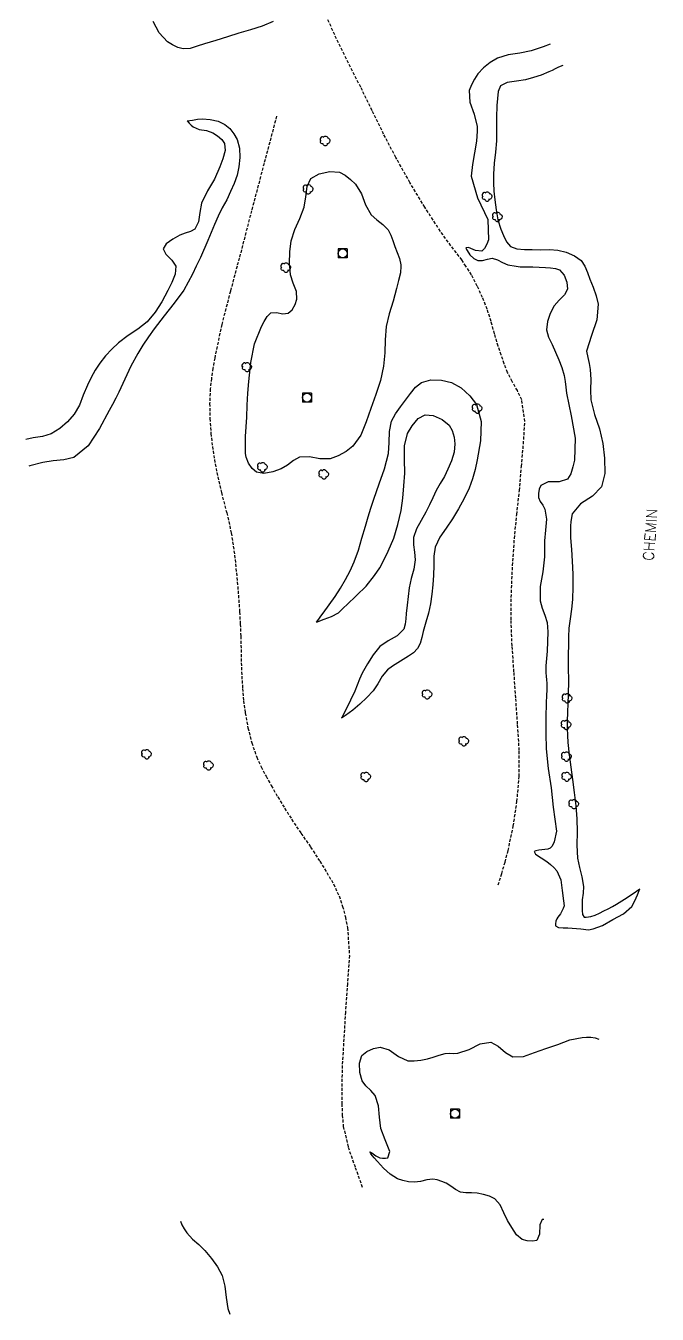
# Model space of a CAD drawing. Header units: millimetres. Extents: x 107000 to 108000, y 127000 to 127954.
# Drawn here: x 107233.1 to 107338.4, y 127500.1 to 127715.1 of the extents above; entities that cross this region are included whole.
import ezdxf
from ezdxf.enums import TextEntityAlignment as Align

# ---------------------------------------------------------------- set-up
doc = ezdxf.new("R2010")
doc.units = ezdxf.units.MM
doc.linetypes.add('DASHED', pattern=[0.75, 0.5, -0.25])
doc.layers.get('0').update_dxf_attribs({"linetype": 'CONTINUOUS'})
for name, color, linetype in [('W0070', 7, 'DASHED'), ('W0211', 2, 'CONTINUOUS'), ('W0214', 2, 'CONTINUOUS'), ('W0300', 7, 'CONTINUOUS'), ('W0420', 7, 'CONTINUOUS'), ('W0515', 5, 'CONTINUOUS'), ('W0989', 7, 'CONTINUOUS')]:
    doc.layers.add(name, color=color, linetype=linetype)
doc.styles.get("Standard").update_dxf_attribs({"font": 'romans.shx', "width": 0.85})

# ---------------------------------------------------------------- blocks, each defined once
blk = doc.blocks.new('T420')
for p, q in [((0.75, 0.75), (-0.75, 0.75)), ((-0.75, 0.75), (-0.75, -0.75)), ((0.75, 0.75), (0.75, -0.75)), ((0.75, -0.75), (-0.75, -0.75))]:
    blk.add_line(p, q)
blk.add_ellipse((0, 0), major_axis=(-0.53, 0.53), ratio=1, start_param=3.926991, end_param=10.210176)
blk = doc.blocks.new('T300')
for p, q in [((-0.8, 0.51), (-0.86, 0.34)), ((-0.86, 0.34), (-0.86, 0.17)), ((-0.86, 0.17), (-0.74, 0.06)), ((-0.69, 0.63), (-0.8, 0.51)), ((-0.8, -0.06), (-0.74, 0.06)), ((-0.74, 0.06), (-0.69, 0.11)), ((-0.57, 0.69), (-0.69, 0.63)), ((-0.46, 0.69), (-0.57, 0.69)), ((-0.29, 0.63), (-0.46, 0.69)), ((-0.29, 0.63), (-0.17, 0.74)), ((-0.23, 0.57), (-0.29, 0.63)), ((-0.17, 0.74), (-0.06, 0.8)), ((-0.06, 0.8), (0.06, 0.8)), ((0.06, 0.8), (0.23, 0.74)), ((0.23, 0.74), (0.34, 0.63)), ((0.34, 0.63), (0.4, 0.51)), ((0.46, 0.46), (0.34, 0.46)), ((0.4, 0.51), (0.4, 0.46)), ((0.57, 0.4), (0.46, 0.46)), ((0.57, 0.4), (0.69, 0.29)), ((0.69, 0.29), (0.74, 0.17)), ((0.74, 0.06), (0.69, -0.17)), ((0.74, 0.17), (0.74, 0.06)), ((-0.8, -0.17), (-0.8, -0.06)), ((-0.8, -0.23), (-0.8, -0.17)), ((-0.74, -0.34), (-0.8, -0.23)), ((-0.69, -0.4), (-0.74, -0.34)), ((-0.51, -0.46), (-0.69, -0.4)), ((-0.4, -0.46), (-0.51, -0.46)), ((-0.4, -0.46), (-0.34, -0.46)), ((-0.34, -0.46), (-0.34, -0.4)), ((-0.34, -0.51), (-0.34, -0.46)), ((-0.29, -0.63), (-0.34, -0.51)), ((-0.17, -0.74), (-0.29, -0.63)), ((-0.06, -0.8), (-0.17, -0.74)), ((0.06, -0.8), (-0.06, -0.8)), ((0.17, -0.74), (0.06, -0.8)), ((0.23, -0.69), (0.17, -0.74)), ((0.29, -0.46), (0.23, -0.46)), ((0.29, -0.63), (0.23, -0.69)), ((0.46, -0.4), (0.29, -0.46)), ((0.34, -0.51), (0.29, -0.63)), ((0.34, -0.51), (0.34, -0.46)), ((0.57, -0.34), (0.46, -0.4)), ((0.63, -0.29), (0.57, -0.34)), ((0.69, -0.17), (0.63, -0.29))]:
    blk.add_line(p, q)

msp = doc.modelspace()

# ---------------------------------------------------------------- linework, layer by layer
at = {"layer": 'W0070'}
for points in [[(107306.52, 127675), (107305.84, 127676.05), (107304.03, 127678.42), (107302.27, 127680.82), (107299.66, 127684.85), (107297.18, 127688.97), (107294.83, 127693.16), (107292.8, 127697.03), (107290.88, 127700.96), (107288.97, 127704.9), (107286.94, 127708.91), (107284.94, 127712.93), (107283.1, 127717.03)], [(107274.94, 127700.05), (107272.85, 127692.16), (107270.76, 127684.27), (107268.72, 127676.36), (107268.35, 127675)], [(107268.35, 127675), (107267.24, 127670.82), (107265.79, 127665.28), (107264.62, 127659.68), (107264.32, 127657.97), (107264.06, 127656.26), (107263.87, 127654.54), (107263.77, 127652.07), (107263.82, 127649.58), (107263.99, 127647.1), (107264.24, 127644.92), (107264.57, 127642.74), (107264.96, 127640.58), (107265.73, 127637.21), (107266.62, 127633.86), (107267.38, 127630.49), (107267.93, 127626.8), (107268.33, 127623.07), (107268.63, 127619.34), (107268.77, 127617.31), (107268.88, 127615.28), (107268.97, 127613.24), (107269.02, 127611.03), (107269.06, 127608.82), (107269.14, 127606.61), (107269.26, 127604.55), (107269.43, 127602.49), (107269.7, 127600.45), (107270.17, 127597.95), (107270.8, 127595.47), (107271.62, 127593.07), (107272.35, 127591.46), (107273.18, 127589.88), (107274.05, 127588.32), (107275.14, 127586.42), (107276.28, 127584.55), (107277.45, 127582.7), (107279.01, 127580.37), (107280.62, 127578.05), (107282.15, 127575.7), (107283.32, 127573.81), (107284.43, 127571.9), (107285.37, 127569.9), (107285.95, 127568.17), (107286.41, 127566.38), (107286.77, 127564.59), (107287.08, 127559.95), (107286.76, 127555.24), (107286.41, 127550.53), (107286.16, 127546.07), (107285.88, 127541.61), (107285.8, 127537.14), (107285.83, 127535.23), (107285.9, 127533.32), (107286.07, 127531.43), (107286.88, 127527.98), (107288.07, 127524.61), (107289.26, 127521.23)], [(107311.92, 127571.74), (107312.49, 127573.64), (107313.05, 127575.55), (107313.56, 127577.47), (107314.42, 127581.55), (107315.04, 127585.68), (107315.41, 127589.83), (107315.42, 127594.2), (107315.14, 127598.59), (107314.83, 127602.97), (107314.54, 127607.31), (107314.22, 127611.65), (107314.05, 127615.99), (107314.1, 127620.51), (107314.31, 127625.03), (107314.61, 127629.55), (107315, 127633.55), (107315.45, 127637.55), (107315.78, 127641.56), (107316.12, 127645.33), (107316.36, 127649.11), (107315.82, 127652.7), (107315.12, 127654.24), (107314.26, 127655.74), (107313.47, 127657.27), (107312.9, 127658.72), (107312.39, 127660.19), (107311.9, 127661.67), (107311.29, 127663.73), (107310.72, 127665.8), (107310.06, 127667.83), (107309.28, 127669.78), (107308.42, 127671.7), (107307.45, 127673.57), (107306.52, 127675)]]:
    msp.add_lwpolyline(points, dxfattribs=at)
at = {"layer": 'W0211'}
for points in [[(107320.57, 127712.06), (107319.39, 127711.59), (107317.41, 127710.92), (107315.51, 127710.55), (107313.58, 127710.28), (107311.79, 127709.7), (107310.59, 127708.98), (107309.47, 127708.11), (107308.52, 127707.1), (107307.93, 127706.24), (107307.43, 127705.3), (107307.09, 127704.34), (107307.2, 127702.4), (107307.92, 127700.38), (107308.38, 127698.34), (107308.38, 127697.52), (107308.33, 127696.7), (107308.26, 127695.87), (107307.98, 127693.92), (107307.61, 127691.98), (107307.42, 127690.05), (107308.47, 127686.39), (107310.17, 127682.78), (107310.29, 127679.38), (107309.99, 127678.66), (107309.63, 127677.96), (107309.17, 127677.49), (107308.14, 127677.64), (107306.96, 127678.15), (107306.49, 127678.09), (107306.55, 127677.94), (107306.62, 127677.77), (107306.71, 127677.61), (107307.2, 127676.9), (107307.83, 127676.3), (107308.53, 127675.93), (107309.28, 127675.96), (107310.1, 127676.2), (107310.89, 127676.32), (107311.77, 127676.05), (107312.63, 127675.6), (107313.5, 127675.21), (107314.93, 127675)], [(107260.05, 127699.25), (107260.37, 127698.9), (107260.68, 127698.56), (107261.02, 127698.25), (107262.05, 127697.82), (107263.23, 127697.63), (107264.31, 127697.27), (107265.08, 127696.76), (107265.79, 127696.16), (107266.28, 127695.48), (107266.37, 127694.29), (107265.98, 127692.93), (107265.5, 127691.59), (107264.57, 127689.54), (107263.4, 127687.56), (107262.42, 127685.52), (107262.14, 127683.97), (107261.94, 127682.4), (107261.32, 127681.19), (107260.58, 127680.79), (107259.68, 127680.52), (107258.82, 127680.18), (107257.65, 127679.52), (107256.55, 127678.73), (107256.01, 127677.88), (107256.47, 127676.99), (107257.47, 127676.03), (107258.15, 127675.01), (107258.15, 127675)], [(107258.15, 127675), (107258.04, 127673.69), (107257.46, 127672.28), (107256.79, 127670.93), (107255.82, 127669.08), (107254.66, 127667.33), (107253.33, 127665.74), (107251.82, 127664.51), (107250.16, 127663.43), (107248.59, 127662.24), (107247.47, 127661.17), (107246.41, 127660.04), (107245.45, 127658.84), (107244.69, 127657.66), (107244.02, 127656.41), (107243.39, 127655.15), (107242.69, 127653.5), (107242.05, 127651.82), (107241.19, 127650.31), (107240.07, 127649.04), (107238.77, 127647.91), (107237.34, 127647.03), (107235.89, 127646.58), (107234.33, 127646.34), (107233.11, 127646.08)], [(107314.93, 127675), (107315.56, 127674.91), (107317.69, 127674.92), (107319.81, 127674.81), (107320.63, 127674.73), (107321.44, 127674.64), (107322.13, 127674.39), (107322.89, 127673.53), (107323.38, 127672.32), (107323.47, 127671.16), (107322.96, 127670.23), (107322.05, 127669.35), (107321.25, 127668.41), (107320.6, 127667.13), (107320.11, 127665.76), (107319.95, 127664.41), (107320.27, 127663.15), (107320.88, 127661.91), (107321.48, 127660.66), (107322.01, 127659.37), (107322.53, 127658.08), (107322.93, 127656.75), (107323.1, 127655.78), (107323.2, 127654.8), (107323.31, 127653.82), (107324.05, 127650.06), (107324.77, 127646.31), (107324.62, 127642.65), (107324.37, 127641.5), (107324.03, 127640.36), (107323.49, 127639.45), (107322.06, 127639.01), (107320.26, 127638.99), (107319.01, 127638.43), (107318.76, 127637.82), (107318.62, 127637.09), (107318.64, 127636.4), (107318.91, 127635.74), (107319.35, 127635.11), (107319.71, 127634.46), (107319.95, 127632.76), (107319.77, 127630.96), (107319.62, 127629.16), (107319.63, 127628.27), (107319.65, 127627.38), (107319.65, 127626.49), (107319.34, 127624.01), (107318.89, 127621.55), (107318.89, 127619.13), (107319.24, 127617.93), (107319.7, 127616.75), (107320.05, 127615.55), (107320.18, 127613.96), (107320.14, 127612.35), (107320.06, 127610.73), (107319.97, 127609.53), (107319.86, 127608.32), (107319.84, 127607.12), (107319.89, 127606.56), (107319.96, 127605.99), (107320.01, 127605.43), (107320.02, 127604.35), (107319.96, 127603.28), (107319.92, 127602.2), (107319.87, 127599.62), (107319.85, 127597.03), (107319.93, 127594.45), (107320.26, 127591.2), (107320.73, 127587.96), (107321.08, 127584.72), (107321.37, 127582.73), (107321.62, 127580.74), (107321.26, 127578.92), (107321.07, 127578.55), (107320.86, 127578.18), (107320.59, 127577.89), (107320.17, 127577.72), (107319.68, 127577.67), (107319.19, 127577.61), (107318.7, 127577.54), (107318.21, 127577.45), (107317.89, 127577.33), (107318.13, 127576.89), (107319.09, 127576.29), (107320.03, 127575.66), (107320.62, 127575.16), (107321.2, 127574.64), (107321.7, 127574.08), (107322.33, 127572.57), (107322.57, 127570.83), (107322.81, 127569.09), (107322.91, 127568.27)], [(107281.62, 127615.62), (107282.86, 127616.09), (107284.11, 127616.55), (107285.24, 127617.18), (107285.72, 127617.59), (107286.18, 127618.04), (107286.64, 127618.49), (107288.28, 127620.04), (107289.88, 127621.63), (107291.3, 127623.36), (107292.14, 127624.66), (107292.89, 127626.03), (107293.57, 127627.43), (107294.47, 127629.63), (107295.19, 127631.9), (107295.74, 127634.22), (107296.02, 127636.28), (107296.17, 127638.37), (107296.31, 127640.46), (107296.29, 127642.75), (107296.25, 127645.05), (107296.77, 127647.11), (107297.56, 127648.38), (107298.57, 127649.56), (107299.7, 127650.21), (107301.07, 127650.1), (107302.56, 127649.44), (107303.71, 127648.48), (107304.22, 127647.56), (107304.54, 127646.47), (107304.69, 127645.38), (107304.55, 127643.96), (107304.09, 127642.52), (107303.52, 127641.13), (107302.93, 127639.92), (107302.24, 127638.74), (107301.57, 127637.55), (107300.99, 127636.36), (107300.42, 127635.16), (107299.85, 127633.96), (107299.07, 127632.57), (107298.27, 127631.18), (107297.77, 127629.74), (107297.77, 127628.52), (107297.96, 127627.27), (107298.05, 127626.02), (107297.81, 127624.44), (107297.4, 127622.88), (107297.04, 127621.3), (107296.87, 127619.88), (107296.74, 127618.46), (107296.58, 127617.04), (107296.49, 127616.15), (107296.38, 127615.25), (107296.15, 127614.44), (107295.08, 127613.32), (107293.55, 127612.49), (107292.15, 127611.52), (107291.04, 127610.17), (107290.08, 127608.67), (107289.24, 127607.1), (107288.79, 127606.1), (107288.39, 127605.08), (107287.98, 127604.06), (107287.27, 127602.56), (107286.53, 127601.07), (107285.79, 127599.58)], [(107329.29, 127565), (107331.04, 127565.95), (107332.8, 127566.9), (107334.19, 127568.16), (107334.71, 127569.07), (107335.12, 127570.07), (107335.53, 127571.07)], [(107322.91, 127568.27), (107322.72, 127567.82), (107322.54, 127567.37), (107322.31, 127566.94), (107322.1, 127566.66), (107321.86, 127566.39), (107321.68, 127566.1), (107321.53, 127565.69), (107321.45, 127565.26), (107321.49, 127564.9), (107321.95, 127564.63), (107322.74, 127564.6), (107323.53, 127564.59), (107324.26, 127564.52), (107324.98, 127564.48), (107325.7, 127564.42), (107326.12, 127564.36), (107326.54, 127564.29), (107326.96, 127564.26), (107327.74, 127564.4), (107328.52, 127564.7), (107329.29, 127565)]]:
    msp.add_lwpolyline(points, dxfattribs=at)
at = {"layer": 'W0214'}
for points in [[(107274.38, 127715.87), (107272.56, 127715.06), (107270.61, 127714.48), (107268.66, 127713.91), (107266.74, 127713.28), (107264.82, 127712.67), (107262.89, 127712.11), (107261.72, 127711.72), (107260.54, 127711.36), (107259.38, 127711.27), (107258.47, 127711.51), (107257.58, 127711.93), (107256.76, 127712.44), (107255.38, 127713.93), (107254.37, 127715.85)], [(107322.67, 127708.5), (107321.97, 127708.24), (107321.42, 127707.97), (107320.88, 127707.69), (107320.33, 127707.42), (107319.06, 127706.91), (107317.77, 127706.48), (107316.46, 127706.09), (107314.94, 127705.87), (107313.4, 127705.69), (107312.29, 127705.11), (107311.9, 127704.18), (107311.78, 127702.99), (107311.7, 127701.8), (107311.6, 127699.84), (107311.63, 127697.87), (107311.61, 127695.9), (107311.45, 127694.06), (107311.24, 127692.22), (107311.13, 127690.38), (107311.13, 127688.94), (107311.19, 127687.5), (107311.32, 127686.07), (107311.54, 127684.41), (107311.85, 127682.76), (107312.35, 127681.19), (107312.77, 127680.11), (107313.29, 127679.06), (107313.98, 127678.27), (107315.04, 127677.88), (107316.32, 127677.8), (107317.59, 127677.77), (107319.02, 127677.76), (107320.45, 127677.81), (107321.85, 127677.68), (107323.27, 127677.32), (107324.65, 127676.76), (107325.77, 127675.94), (107326.37, 127675.03), (107326.38, 127675)], [(107260.05, 127699.25), (107260.89, 127699.39), (107261.73, 127699.52), (107262.57, 127699.58), (107263.88, 127699.49), (107265.18, 127699.22), (107266.32, 127698.68), (107267.13, 127697.98), (107267.83, 127697.09), (107268.36, 127696.14), (107268.75, 127694.7), (107268.8, 127693.13), (107268.66, 127691.58), (107268.34, 127690.19), (107267.84, 127688.83), (107267.28, 127687.49), (107266.62, 127686.09), (107265.89, 127684.72), (107265.19, 127683.33), (107264.6, 127681.99), (107264.04, 127680.63), (107263.47, 127679.28), (107262.24, 127676.47), (107261.55, 127675)], [(107261.55, 127675), (107260.94, 127673.68), (107259.45, 127671.01), (107257.88, 127668.81), (107256.17, 127666.7), (107254.52, 127664.54), (107253.57, 127663.2), (107252.64, 127661.85), (107251.77, 127660.46), (107250.65, 127658.34), (107249.65, 127656.16), (107248.62, 127653.99), (107248.1, 127652.96), (107247.57, 127651.93), (107247.01, 127650.92), (107245.38, 127647.91), (107243.52, 127645.05), (107241.11, 127643.09), (107239.48, 127642.68), (107237.7, 127642.53), (107235.96, 127642.24), (107233.76, 127641.68), (107233.6, 127641.62)], [(107326.38, 127675), (107326.81, 127673.95), (107327.2, 127672.86), (107327.76, 127671.48), (107328.26, 127670.08), (107328.57, 127668.68), (107328.35, 127666.07), (107327.48, 127663.43), (107326.61, 127660.8)], [(107326.61, 127660.8), (107326.84, 127659.79), (107327.07, 127658.78), (107327.26, 127657.76), (107327.34, 127656.07), (107327.3, 127654.37), (107327.37, 127652.68), (107327.96, 127650.25), (107328.79, 127647.86), (107329.37, 127645.44), (107329.65, 127642.94), (107329.7, 127640.41), (107329.15, 127638.16), (107327.63, 127636.64), (107325.62, 127635.34), (107324.27, 127633.7), (107324.11, 127633.04), (107324.02, 127632.35), (107323.96, 127631.65), (107323.94, 127629.69), (107324.12, 127627.72), (107324.26, 127625.75), (107324.33, 127623.63), (107324.37, 127621.5), (107324.3, 127619.38), (107324.13, 127617.78), (107323.89, 127616.18), (107323.71, 127614.58), (107323.64, 127613.15), (107323.61, 127611.72), (107323.59, 127610.29), (107323.59, 127608.03), (107323.61, 127605.78), (107323.6, 127603.53), (107323.53, 127602.05), (107323.45, 127600.57), (107323.4, 127599.09), (107323.41, 127597.89), (107323.46, 127596.69), (107323.52, 127595.49), (107323.73, 127593.43), (107324.01, 127591.38), (107324.29, 127589.32), (107324.56, 127587.15), (107324.83, 127584.97), (107325.03, 127582.79), (107325.06, 127580.6), (107325.01, 127578.4), (107325.13, 127576.22), (107325.46, 127574.64), (107325.88, 127573.07), (107326.12, 127571.49), (107326.06, 127570.39), (107325.91, 127569.28), (107325.89, 127568.18), (107325.92, 127567.49), (107325.99, 127566.81), (107326.26, 127566.39), (107326.57, 127566.35), (107326.96, 127566.4), (107327.34, 127566.48), (107328.1, 127566.7), (107328.83, 127567.05), (107329.55, 127567.41), (107330.26, 127567.77), (107330.96, 127568.15), (107331.65, 127568.54), (107332.96, 127569.35), (107334.24, 127570.21), (107335.53, 127571.07)], [(107281.62, 127615.62), (107281.98, 127616.12), (107282.33, 127616.62), (107282.69, 127617.12), (107283.69, 127618.49), (107284.69, 127619.87), (107285.62, 127621.28), (107286.45, 127622.71), (107287.21, 127624.17), (107287.9, 127625.67), (107288.6, 127627.63), (107289.17, 127629.63), (107289.75, 127631.64), (107290.21, 127633.15), (107290.67, 127634.65), (107291.14, 127636.15), (107292.03, 127638.67), (107292.94, 127641.18), (107293.62, 127643.74), (107293.74, 127645.57), (107293.76, 127647.41), (107294.1, 127649.15), (107294.75, 127650.36), (107295.59, 127651.51), (107296.47, 127652.62), (107297.28, 127653.74), (107298.13, 127654.82), (107299.11, 127655.61), (107300.68, 127656.04), (107302.46, 127656), (107304.11, 127655.62), (107305.73, 127654.72), (107307.19, 127653.39), (107308.3, 127651.9), (107309.09, 127649.09), (107308.95, 127645.86), (107308.42, 127642.67), (107308.08, 127641.09), (107307.63, 127639.51), (107307.08, 127637.98), (107306.25, 127636.22), (107305.27, 127634.51), (107304.26, 127632.82), (107303.23, 127631.28), (107302.17, 127629.76), (107301.41, 127628.14), (107301.17, 127626.62), (107301.15, 127625.03), (107301.11, 127623.45), (107300.98, 127621.85), (107300.83, 127620.25), (107300.59, 127618.66), (107300.26, 127617.11), (107299.84, 127615.58), (107299.39, 127614.05), (107299.15, 127613.06), (107298.89, 127612.06), (107298.47, 127611.19), (107297.77, 127610.5), (107296.92, 127609.93), (107296.05, 127609.38), (107295.16, 127608.82), (107294.26, 127608.28), (107293.45, 127607.66), (107292.57, 127606.57), (107291.85, 127605.33), (107291.05, 127604.15), (107289.99, 127603), (107288.85, 127601.92), (107287.65, 127600.92), (107287.04, 127600.46), (107286.42, 127600.02), (107285.79, 127599.58)], [(107258.91, 127515.61), (107259.15, 127515.04), (107259.54, 127514.34), (107259.97, 127513.68), (107260.9, 127512.64), (107261.97, 127511.71), (107262.99, 127510.73), (107264.08, 127509.41), (107265.09, 127508.02), (107265.88, 127506.54), (107266.33, 127504.76), (107266.52, 127502.88), (107266.82, 127501.03), (107267.12, 127500.1)]]:
    msp.add_lwpolyline(points, dxfattribs=at)
at = {"layer": 'W0515'}
for points in [[(107277.14, 127675), (107277.1, 127675.47), (107277.13, 127677.38), (107277.37, 127679.26), (107277.97, 127681.15), (107278.8, 127682.99), (107279.54, 127684.87), (107279.83, 127686.59), (107280.05, 127688.32), (107280.67, 127689.65), (107282.03, 127690.44), (107283.8, 127690.83), (107285.45, 127690.68), (107286.39, 127690.21), (107287.28, 127689.49), (107288.08, 127688.69), (107289.08, 127687.08), (107289.79, 127685.23), (107290.73, 127683.55), (107291.66, 127682.72), (107292.68, 127681.96), (107293.53, 127681.08), (107293.99, 127680.21), (107294.34, 127679.27), (107294.66, 127678.31), (107295.07, 127677.29), (107295.45, 127676.27), (107295.67, 127675.23), (107295.66, 127675)], [(107295.66, 127675), (107295.6, 127673.92), (107295.28, 127672.6), (107294.93, 127671.28), (107294.36, 127669.16), (107293.71, 127667.06), (107293.21, 127664.94), (107293.03, 127662.74), (107292.99, 127660.52), (107292.8, 127658.33), (107292.25, 127655.94), (107291.51, 127653.58), (107290.65, 127651.27), (107289.87, 127649.01), (107288.98, 127646.79), (107287.67, 127644.97), (107286.53, 127644.07), (107285.22, 127643.33), (107283.85, 127642.83), (107282.18, 127642.84), (107280.43, 127643.17), (107278.78, 127643.12), (107277.74, 127642.56), (107276.74, 127641.8), (107275.69, 127641.2), (107274.3, 127640.71), (107272.84, 127640.43), (107271.59, 127640.65), (107270.86, 127641.26), (107270.25, 127642.16), (107269.85, 127643.12), (107269.75, 127643.72), (107269.74, 127644.35), (107269.73, 127644.99), (107269.76, 127646.59), (107269.86, 127648.19), (107269.97, 127649.8), (107270.05, 127651.8), (107270.12, 127653.8), (107270.29, 127655.79), (107270.67, 127658.94), (107271.27, 127662.06), (107272.43, 127664.93), (107272.87, 127665.79), (107273.37, 127666.62), (107273.99, 127667.21), (107274.91, 127667.27), (107275.97, 127667.07), (107276.88, 127667.14)], [(107276.88, 127667.14), (107277.53, 127667.74), (107278.03, 127668.61), (107278.34, 127669.5), (107278.24, 127670.81), (107277.7, 127672.19), (107277.27, 127673.58), (107277.14, 127675)], [(107319.51, 127515.88), (107319.26, 127515.92), (107318.87, 127515.01), (107318.79, 127513.47), (107318.36, 127512.42), (107317.62, 127512.27), (107316.73, 127512.36), (107315.91, 127512.59), (107314.94, 127513.37), (107314.18, 127514.55), (107313.47, 127515.76), (107312.82, 127517.03), (107312.21, 127518.34), (107311.37, 127519.35), (107310.47, 127519.81), (107309.44, 127520.1), (107308.39, 127520.3), (107307.47, 127520.35), (107306.53, 127520.34), (107305.64, 127520.47), (107304.81, 127520.9), (107304.03, 127521.48), (107303.22, 127521.97), (107302.5, 127522.26), (107301.75, 127522.5), (107301, 127522.63), (107299.98, 127522.54), (107298.95, 127522.26), (107297.92, 127522.12), (107296.95, 127522.2), (107295.99, 127522.39), (107295.09, 127522.7), (107293.87, 127523.45), (107292.77, 127524.47), (107291.78, 127525.57), (107291.22, 127526.21), (107290.68, 127526.87), (107290.49, 127527.21), (107290.83, 127527.02), (107291.48, 127526.56), (107292.16, 127526.22), (107292.63, 127526.15), (107293.12, 127526.13), (107293.52, 127526.19), (107293.85, 127527.24), (107293.07, 127529.18), (107292.32, 127531.12), (107292.11, 127533.01), (107291.93, 127534.9), (107291.37, 127536.61), (107290.66, 127537.44), (107289.82, 127538.2), (107289.2, 127539.05), (107288.8, 127540.46), (107288.75, 127542), (107289.18, 127543.25), (107289.99, 127543.94), (107291.1, 127544.44), (107292.2, 127544.69), (107293.73, 127544.2), (107295.25, 127543.1), (107296.84, 127542.39), (107297.91, 127542.37), (107299.01, 127542.5), (107300.09, 127542.71), (107301.08, 127543), (107302.06, 127543.36), (107303.05, 127543.61), (107303.75, 127543.64), (107304.46, 127543.62), (107305.15, 127543.64), (107307.06, 127544.29), (107308.91, 127545.23), (107310.68, 127545.52), (107311.91, 127544.84), (107313.1, 127543.77), (107314.34, 127543.06), (107316.11, 127543.13), (107317.98, 127543.77), (107319.84, 127544.44), (107321.85, 127545.14), (107323.86, 127545.88), (107325.91, 127546.29), (107326.64, 127546.33), (107327.38, 127546.34), (107328.1, 127546.25), (107328.71, 127546.03)]]:
    msp.add_lwpolyline(points, dxfattribs=at)

# ---------------------------------------------------------------- block references
at = {"layer": 'W0300'}
for p in [(107283.07, 127695.89), (107280.23, 127687.83), (107310.08, 127686.6), (107311.8, 127683.22), (107276.51, 127674.75), (107270.03, 127658.16), (107308.43, 127651.24), (107272.62, 127641.45), (107282.85, 127640.25), (107300.08, 127603.53), (107323.43, 127602.87), (107323.28, 127598.45), (107306.19, 127595.71), (107253.29, 127593.55), (107263.61, 127591.67), (107323.31, 127593.15), (107289.86, 127589.77), (107323.36, 127589.78), (107324.55, 127585.22)]:
    msp.add_blockref('T300', p, dxfattribs=at)
at = {"layer": 'W0420'}
for p in [(107285.96, 127677.13), (107280, 127653.08), (107304.7, 127533.56)]:
    msp.add_blockref('T420', p, dxfattribs=at)

# ---------------------------------------------------------------- texts
at = {"layer": 'W0989'}
msp.add_text('CHEMIN', height=1.75, rotation=85.7266, dxfattribs=at).set_placement((107336.93, 127625.85), align=Align.MIDDLE_LEFT)

doc.saveas('drawing.dxf')
